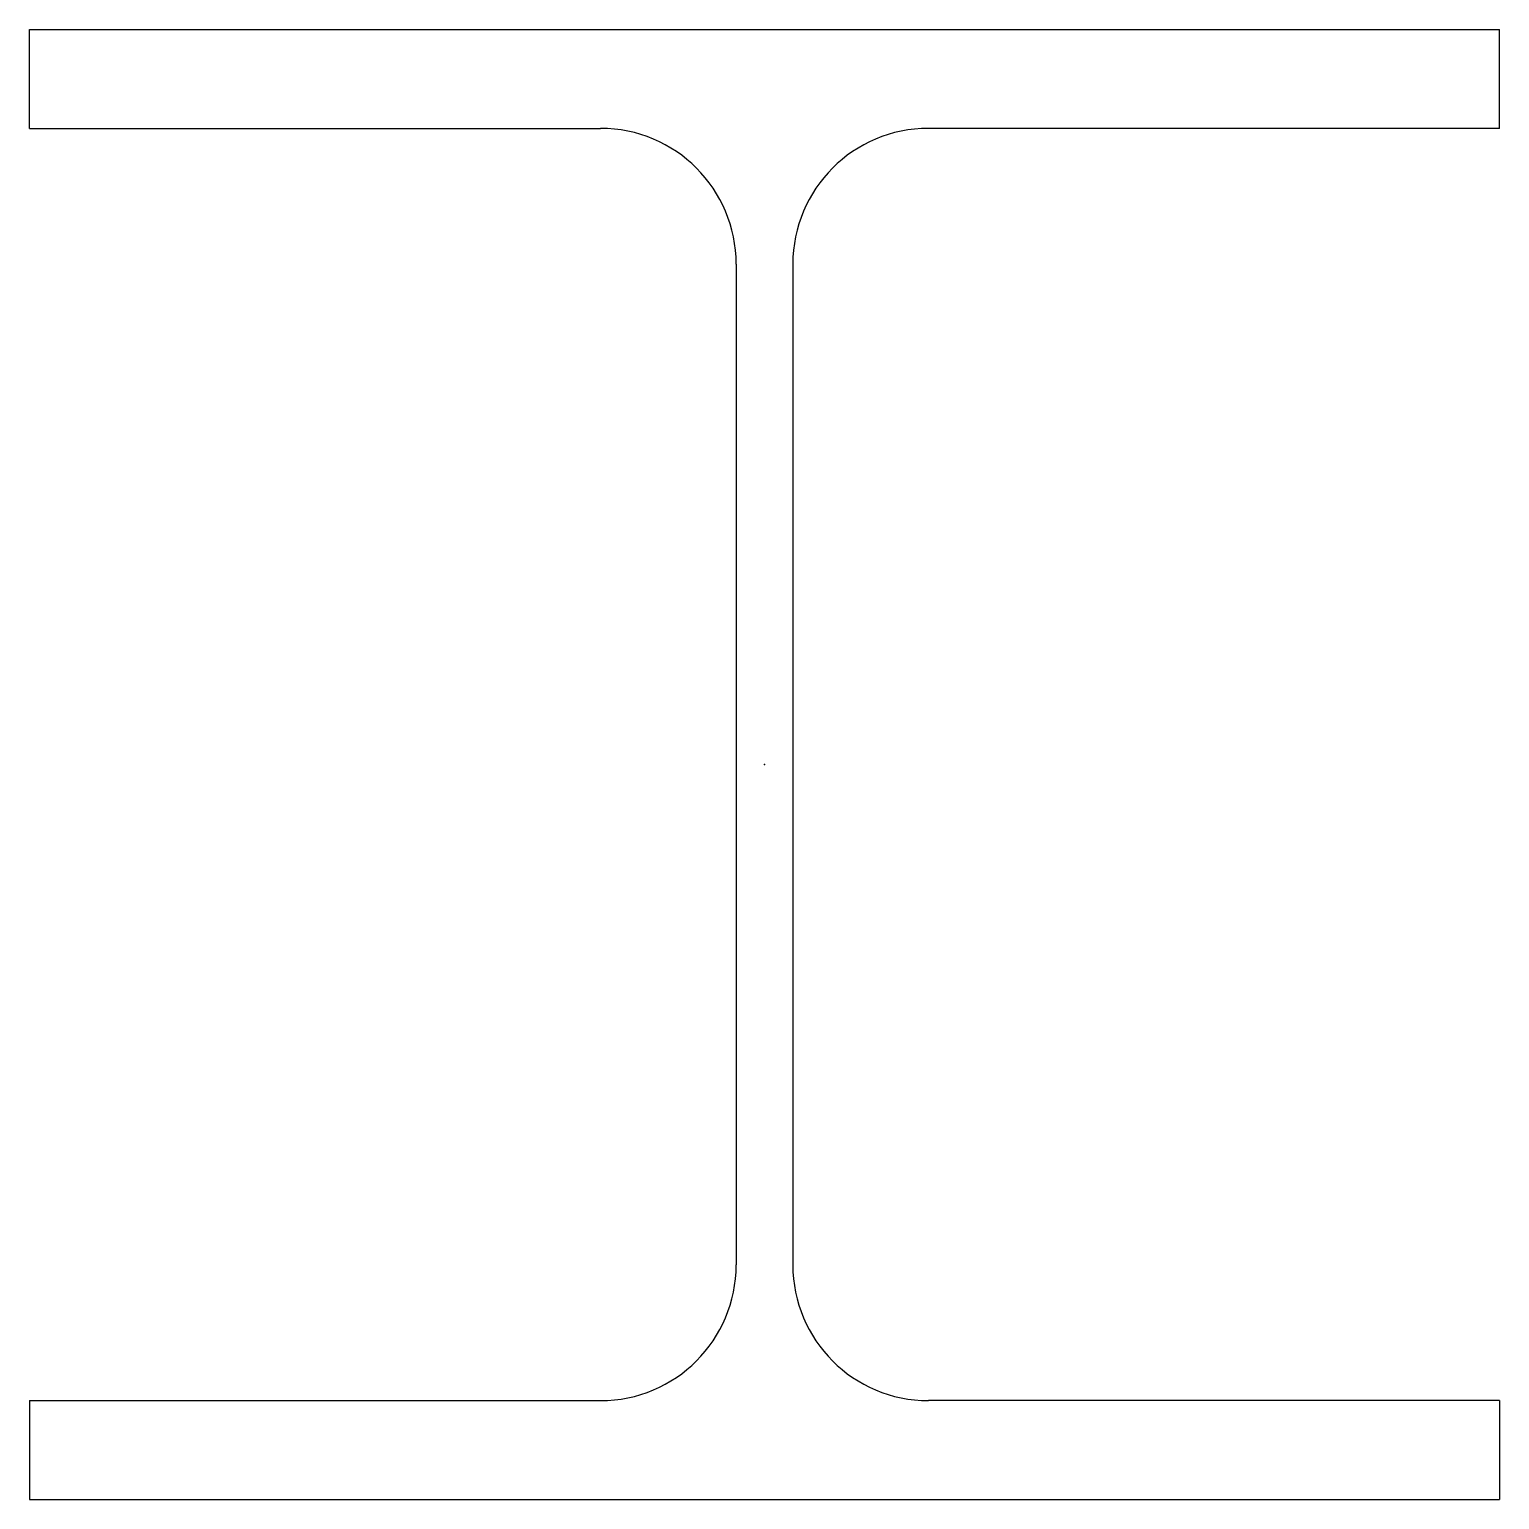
# Model space of a CAD drawing. Header units: millimetres. Extents: x -130 to 130, y -130 to 130.
import ezdxf

# ---------------------------------------------------------------- set-up
doc = ezdxf.new("R2010")
doc.units = ezdxf.units.MM
doc.layers.add('Profile', color=7, linetype='Continuous')

msp = doc.modelspace()

# ---------------------------------------------------------------- linework, layer by layer
at = {"layer": 'Profile'}
for p, q in [((-130, 130), (130, 130)), ((-130, 112.5), (-130, 130)), ((130, 112.5), (130, 130)), ((-130, 112.5), (-29, 112.5)), ((130, 112.5), (29, 112.5)), ((-5, 88.5), (-5, -88.5)), ((5, 88.5), (5, -88.5)), ((-130, -112.5), (-130, -130)), ((-130, -112.5), (-29, -112.5)), ((130, -112.5), (29, -112.5)), ((130, -112.5), (130, -130)), ((-130, -130), (130, -130))]:
    msp.add_line(p, q, dxfattribs=at)
for centre, start, end in [((-29, 88.5), 0, 90), ((29, 88.5), 90, 180), ((-29, -88.5), 270, 0), ((29, -88.5), 180, 270)]:
    msp.add_arc(centre, 24, start, end, dxfattribs=at)
msp.add_point((0, 0), dxfattribs=at)

doc.saveas('drawing.dxf')
